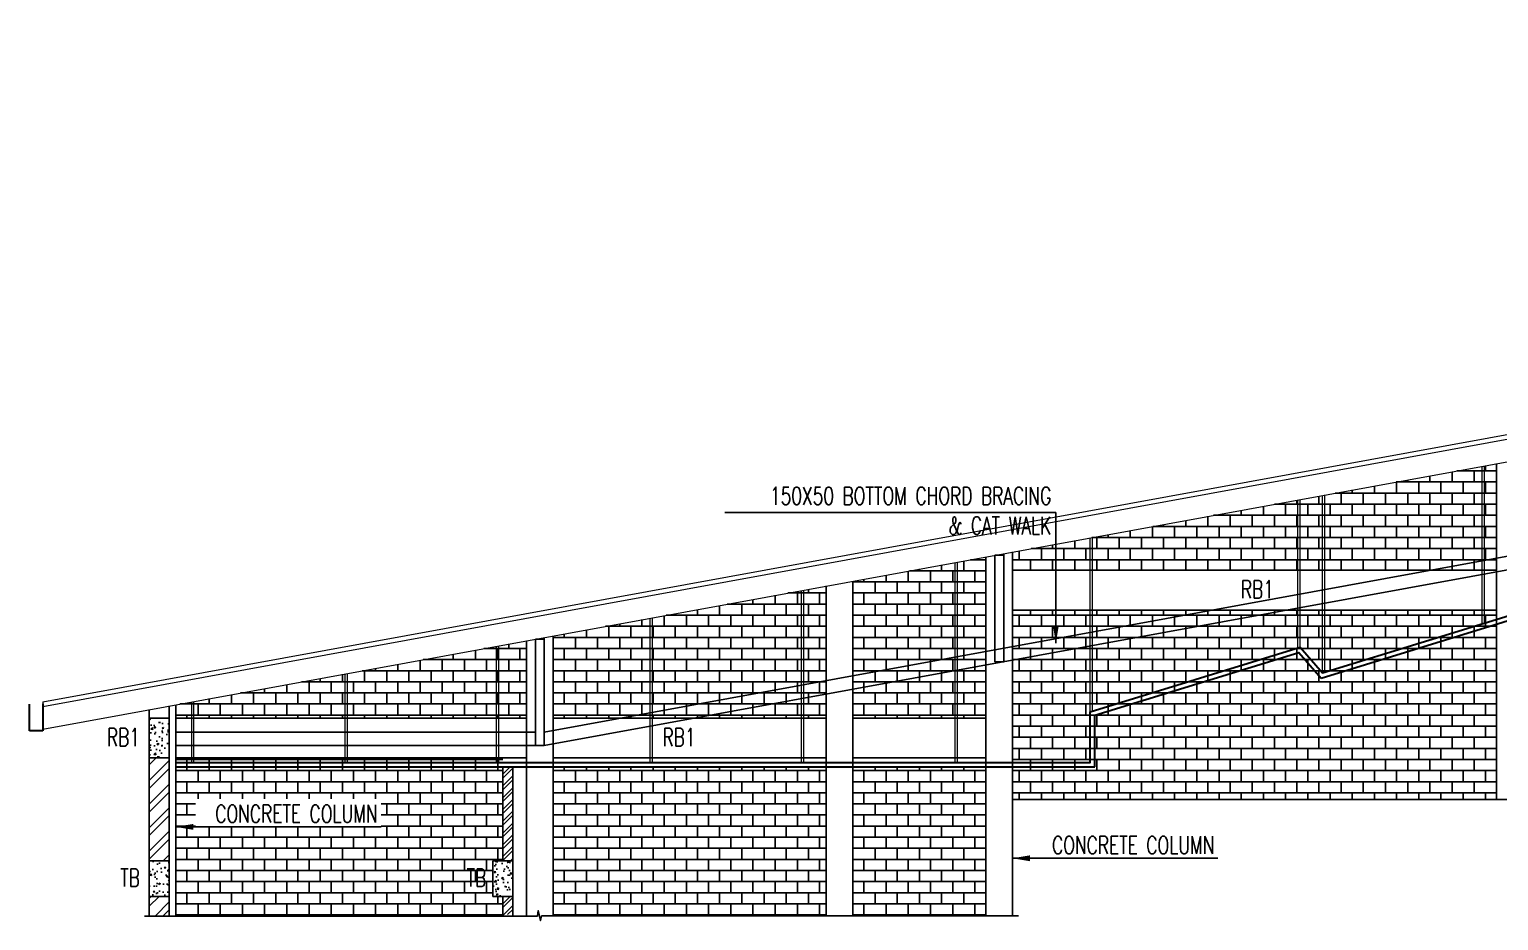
# Model space of a CAD drawing. Extents: x -95606 to 113309, y -42160 to -940.
# Drawn here: x -33066 to -32404, y -22516 to -22115 of the extents above; entities that cross this region are included whole.
import ezdxf

# ---------------------------------------------------------------- set-up
doc = ezdxf.new("R2010")
doc.units = 0
doc.header["$LTSCALE"] = 0.02
doc.header["$MEASUREMENT"] = 0
doc.linetypes.add('CENTER', pattern=[50.8, 31.75, -6.35, 6.35, -6.35])
doc.layers.get('0').update_dxf_attribs({"linetype": 'CONTINUOUS'})
for name, color, linetype in [('A-OL', 2, 'CONTINUOUS'), ('DIM', 7, 'CONTINUOUS'), ('DROP', 7, 'CONTINUOUS'), ('EXLINE', 33, 'CONTINUOUS'), ('S-SLB', 3, 'CONTINUOUS'), ('TEXT-2', 3, 'CONTINUOUS')]:
    doc.layers.add(name, color=color, linetype=linetype)
for name, color, linetype, lineweight in [('COL HATCH', 253, 'CONTINUOUS', 5), ('Hatch', 252, 'CONTINUOUS', 9), ('RBH DIMENSIONS', 8, 'CONTINUOUS', 15), ('RBH FURNISHING', 112, 'CONTINUOUS', 0), ('RBH WALL - 0.30', 7, 'CONTINUOUS', 30)]:
    doc.layers.add(name, color=color, linetype=linetype, lineweight=lineweight)
doc.styles.add('style5', font='romans.shx', dxfattribs={"width": 0.7, "height": 8})
doc.styles.add('style6', font='romans.shx', dxfattribs={"height": 8})
doc.dimstyles.new('TEXT-18', dxfattribs={"dimtxt": 8, "dimasz": 9, "dimexe": 6, "dimexo": 6, "dimgap": 3.125, "dimtad": 1, "dimdec": 1, "dimrnd": 0.5, "dimzin": 1, "dimdsep": 46, "dimlunit": 4, "dimtxsty": 'style6', "dimblk": 'OBLIQUE', "dimcen": 72.09, "dimclrd": 1, "dimclre": 1, "dimclrt": 4, "dimadec": 0, "dimazin": 0, "dimtfac": 1, "dimtdec": 1, "dimtofl": 0, "dimtmove": 0, "dimatfit": 3, "dimfxl": 1, "dimfrac": 2, "dimtolj": 1, "dimtzin": 0, "dimlwd": -1, "dimarcsym": 0})
pattern_1 = [(0, (-31705.146, -22188.517), (0, 5), []), (90, (-31705.146, -22188.517), (-10, 6e-16), [5, -5]), (90, (-31700.146, -22188.517), (-10, 6e-16), [-5, 5])]
pattern_2 = [(50, (0, 0), (7.1726018, -0.62752135), [0.75, -8.25]), (355, (0, 0), (-1.3875133, 7.5219213), [0.6, -6.6]), (100.451444, (0.598, -0.052), (5.7850885, 6.8943999), [0.6374019, -7.0114211]), (46.1842, (0, 2), (10.6724133, -1.6551928), [1.125, -12.375]), (96.635635, (0.889, 1.862), (9.3466195, 9.741186), [0.9561034, -10.5171376]), (351.184164, (0, 2), (9.3466195, 9.741186), [0.9, -9.9]), (21, (1, 1.5), (5.9690705, -4.0261889), [0.75, -8.25]), (326, (1, 1.5), (2.4331533, 7.2515005), [0.6, -6.6]), (71.451445, (1.4974, 1.1645), (8.4022238, 3.2253115), [0.6374019, -7.0114211]), (37.5, (0, 0), (0.12159855, 3.32893854), [0, -6.52, 0, -6.7, 0, -6.625]), (7.5, (0, 0), (2.63069537, 3.94411712), [0, -3.82, 0, -6.37, 0, -2.525]), (327.5, (-2.23, 0), (5.33822436, -0.22554872), [0, -2.5, 0, -7.8, 0, -10.35]), (317.5, (-3.23, 0), (5.8318617, 1.0010498), [0, -3.25, 0, -5.18, 0, -7.35])]

# ---------------------------------------------------------------- blocks, each defined once
blk = doc.blocks.new('_Oblique')
at = {"color": 0, "linetype": 'ByBlock', "lineweight": -2}
blk.add_line((-0.5, -0.5), (0.5, 0.5), dxfattribs=at)

msp = doc.modelspace()

# ---------------------------------------------------------------- hatches: boundary and pattern name
at = {"layer": 'COL HATCH', "lineweight": -2}
h = msp.add_hatch(dxfattribs=at)
h.set_pattern_fill('AR-CONC', color=253)
h.set_pattern_definition(pattern_2)
h.paths.add_polyline_path([(-33012.146, -22424.832), (-33003.146, -22424.832), (-33003.146, -22442.832), (-33012.146, -22442.832)])
h = msp.add_hatch(dxfattribs=at)
h.set_pattern_fill('AR-CONC', color=253)
h.set_pattern_definition(pattern_2)
h.paths.add_polyline_path([(-33012.146, -22489.153), (-33003.146, -22489.153), (-33003.146, -22505.153), (-33012.146, -22505.153)])
h = msp.add_hatch(dxfattribs=at)
h.set_pattern_fill('AR-CONC', color=253)
h.set_pattern_definition(pattern_2)
h.paths.add_polyline_path([(-32857.319, -22489.153), (-32848.319, -22489.153), (-32848.319, -22505.153), (-32857.319, -22505.153)])
at = {"layer": 'DROP', "linetype": 'CENTER', "lineweight": -2}
h = msp.add_hatch(dxfattribs=at)
h.set_pattern_fill('BRICK', color=253, scale=20)
h.set_pattern_definition(pattern_1)
h.paths.add_polyline_path([(-32405.146, -22358.226), (-32623.146, -22358.226), (-32623.146, -22350.036), (-32405.146, -22310.255)])
h = msp.add_hatch(dxfattribs=at)
h.set_pattern_fill('BRICK', color=253, scale=20)
h.set_pattern_definition(pattern_1)
h.paths.add_polyline_path([(-32635.146, -22424.832), (-32695.146, -22424.832), (-32695.146, -22363.175), (-32635.146, -22352.226)])
h = msp.add_hatch(dxfattribs=at)
h.set_pattern_fill('BRICK', color=253, scale=20)
h.set_pattern_definition(pattern_1)
h.paths.add_polyline_path([(-32707.146, -22424.832), (-32830.146, -22424.832), (-32830.146, -22387.81), (-32707.146, -22365.365)])
h = msp.add_hatch(dxfattribs=at)
h.set_pattern_fill('BRICK', color=253, scale=20)
h.set_pattern_definition(pattern_1)
h.paths.add_polyline_path([(-32623.146, -22376.226), (-32405.146, -22376.226), (-32405.146, -22461.526), (-32623.146, -22461.526)])
h = msp.add_hatch(dxfattribs=at)
h.set_pattern_fill('BRICK', color=253, scale=20)
h.set_pattern_definition(pattern_1)
h.paths.add_polyline_path([(-32842.146, -22424.832), (-33000.146, -22424.832), (-33000.146, -22418.832), (-32842.146, -22390)])
h = msp.add_hatch(dxfattribs=at)
h.set_pattern_fill('BRICK', color=253, scale=20)
h.set_pattern_definition(pattern_1)
h.paths.add_polyline_path([(-32991.301, -22473.859), (-32991.301, -22461.23), (-32907.717, -22461.23), (-32907.717, -22473.859)])
h.paths.add_polyline_path([(-32852.819, -22505.153), (-32857.319, -22505.153), (-32857.319, -22489.153), (-32852.819, -22489.153), (-32852.819, -22442.832), (-33000.146, -22442.832), (-33000.146, -22514.039), (-32852.819, -22514.039)])
h = msp.add_hatch(dxfattribs=at)
h.set_pattern_fill('BRICK', color=253, scale=20)
h.set_pattern_definition(pattern_1)
h.paths.add_polyline_path([(-32830.146, -22446.802), (-32707.146, -22446.802), (-32707.146, -22513.991), (-32830.146, -22513.991)])
h = msp.add_hatch(dxfattribs=at)
h.set_pattern_fill('BRICK', color=253, scale=20)
h.set_pattern_definition(pattern_1)
h.paths.add_polyline_path([(-32695.146, -22446.802), (-32635.146, -22446.802), (-32635.146, -22513.991), (-32695.146, -22513.991)])
at = {"layer": 'Hatch', "ltscale": 0.75}
h = msp.add_hatch(dxfattribs=at)
h.set_pattern_fill('ANSI32', color=256, scale=20)
h.set_pattern_definition([(45, (-402100.886, -527465.363), (-5.30330086, 5.30330086), []), (45, (-402097.3505, -527465.363), (-5.30330086, 5.30330086), [])])
h.paths.add_polyline_path([(-33012.146, -22489.153), (-33006.146, -22489.153), (-33006.146, -22442.832), (-33012.146, -22442.832)])
h.paths.add_polyline_path([(-33006.146, -22505.153), (-33012.146, -22505.153), (-33012.146, -22514.039), (-33006.146, -22514.039)])
h.paths.add_polyline_path([(-33006.146, -22489.153), (-33003.146, -22489.153), (-33003.146, -22505.153), (-33006.146, -22505.153), (-33006.146, -22513.991), (-33003.146, -22513.991), (-33003.146, -22442.701), (-33006.146, -22442.963)])
h = msp.add_hatch(dxfattribs=at)
h.set_pattern_fill('ANSI32', color=256, scale=10)
h.set_pattern_definition([(45, (-402118.559, -527475.059), (-2.65165043, 2.65165043), []), (45, (-402116.791, -527475.059), (-2.65165043, 2.65165043), [])])
h.paths.add_polyline_path([(-32852.819, -22489.153), (-32848.319, -22489.153), (-32848.319, -22505.153), (-32852.819, -22505.153), (-32852.819, -22513.566), (-32851.134, -22513.548), (-32851.134, -22512.259), (-32850.576, -22513.543), (-32848.319, -22513.518), (-32848.319, -22446.802), (-32852.819, -22446.802)])

# ---------------------------------------------------------------- linework, layer by layer
at = {"layer": 'A-OL', "color": 1}
for points in [[(-32623.146, -22461.526), (-32238.269, -22461.526), (-32237.801, -22458.53), (-32236.838, -22464.242), (-32236.35, -22461.478), (-31925.464, -22461.478)], [(-33014.28, -22514.039), (-32837.279, -22514.039), (-32836.87, -22511.54), (-32835.908, -22516.079), (-32835.385, -22513.991), (-32620.509, -22513.991)]]:
    msp.add_lwpolyline(points, dxfattribs=at)
at = {"layer": 'DROP', "linetype": 'CENTER', "lineweight": -2}
msp.add_lwpolyline([(-32842.146, -22514.039), (-32848.319, -22514.039), (-32848.319, -22446.802), (-32842.146, -22446.802)], close=True, dxfattribs=at)
at = {"layer": 'EXLINE', "lineweight": -2}
for p, q in [((-31717.146, -22227.338), (-32834.146, -22431.171)), ((-31717.146, -22233.437), (-32834.146, -22437.27)), ((-32405.146, -22461.526), (-32405.146, -22310.255)), ((-32635.146, -22514.039), (-32635.146, -22352.226)), ((-32623.146, -22513.991), (-32623.146, -22350.036)), ((-32623.146, -22358.226), (-32405.146, -22358.226)), ((-32707.146, -22514.039), (-32707.146, -22365.365)), ((-32695.146, -22513.991), (-32695.146, -22363.175)), ((-32623.146, -22376.226), (-32405.146, -22376.226)), ((-32830.146, -22513.991), (-32830.146, -22387.81)), ((-32842.146, -22514.039), (-32842.146, -22390)), ((-33003.146, -22513.991), (-33003.146, -22419.379)), ((-33000.146, -22513.991), (-33000.146, -22418.832)), ((-33012.146, -22514.039), (-33012.146, -22421.022)), ((-33000.146, -22424.832), (-32842.146, -22424.832)), ((-32830.146, -22424.832), (-32707.146, -22424.832)), ((-32695.146, -22424.832), (-32635.146, -22424.832)), ((-32838.146, -22431.171), (-33000.146, -22431.171)), ((-32838.146, -22437.27), (-33000.146, -22437.27)), ((-33000.146, -22442.832), (-32842.146, -22442.832)), ((-32852.819, -22489.153), (-32852.819, -22446.802)), ((-32848.319, -22513.991), (-32848.319, -22446.802)), ((-32830.146, -22442.832), (-32707.146, -22442.832)), ((-32695.146, -22442.832), (-32635.146, -22442.832)), ((-32852.819, -22514.039), (-32852.819, -22505.153))]:
    msp.add_line(p, q, dxfattribs=at)
at = {"layer": 'EXLINE'}
for points in [[(-33012.146, -22424.832), (-33003.146, -22424.832), (-33003.146, -22442.832), (-33012.146, -22442.832)], [(-33012.146, -22489.153), (-33003.146, -22489.153), (-33003.146, -22505.153), (-33012.146, -22505.153)], [(-32857.319, -22489.153), (-32848.319, -22489.153), (-32848.319, -22505.153), (-32857.319, -22505.153)]]:
    msp.add_lwpolyline(points, close=True, dxfattribs=at)
at = {"layer": 'RBH DIMENSIONS', "ltscale": 0.75}
for p, q in [((-32411.604, -22382.416), (-32411.604, -22311.433)), ((-32410.604, -22382.108), (-32410.604, -22311.251)), ((-32494.597, -22393.261), (-32494.597, -22326.578)), ((-32493.597, -22392.954), (-32493.597, -22326.396)), ((-32483.47, -22404.525), (-32483.47, -22324.548)), ((-32482.47, -22404.217), (-32482.47, -22324.365)), ((-32588.146, -22422.041), (-32588.146, -22343.649)), ((-32587.146, -22421.733), (-32587.146, -22343.467)), ((-32649.044, -22444.802), (-32649.044, -22354.762)), ((-32648.044, -22444.802), (-32648.044, -22354.579)), ((-32718.233, -22444.802), (-32718.233, -22367.388)), ((-32717.233, -22444.802), (-32717.233, -22367.205)), ((-32786.421, -22444.802), (-32786.421, -22379.831)), ((-32785.421, -22444.802), (-32785.421, -22379.648)), ((-32855.61, -22444.802), (-32855.61, -22392.457)), ((-32854.61, -22444.802), (-32854.61, -22392.274)), ((-32923.799, -22444.802), (-32923.799, -22404.9)), ((-32922.799, -22444.802), (-32922.799, -22404.717)), ((-32992.988, -22444.802), (-32992.988, -22417.526)), ((-32991.988, -22444.802), (-32991.988, -22417.343))]:
    msp.add_line(p, q, dxfattribs=at)
at = {"layer": 'RBH FURNISHING', "ltscale": 0.75}
for p, q in [((-33060.146, -22417.583), (-31400.146, -22114.662)), ((-33060.146, -22419.616), (-31400.146, -22116.695)), ((-33060.146, -22429.781), (-31400.146, -22126.86)), ((-33060.146, -22417.583), (-33060.146, -22429.781))]:
    msp.add_line(p, q, dxfattribs=at)
at = {"layer": 'RBH WALL - 0.30', "ltscale": 0.75}
for p, q in [((-33066.146, -22430.533), (-33066.146, -22418.645)), ((-33060.146, -22418.488), (-33060.146, -22430.533)), ((-33060.146, -22430.533), (-33066.146, -22430.533)), ((-33000.146, -22446.802), (-32586.146, -22446.802))]:
    msp.add_line(p, q, dxfattribs=at)
for points in [[(-33000.146, -22444.802), (-32588.146, -22444.802), (-32588.146, -22422.041), (-32493.597, -22392.954), (-32483.47, -22404.525), (-32339.738, -22360.308), (-32328.758, -22372.854)], [(-32484.121, -22406.817), (-32340.389, -22362.6), (-32330.263, -22374.171)], [(-32586.146, -22446.802), (-32586.146, -22423.518), (-32494.248, -22395.247), (-32484.121, -22406.817)]]:
    msp.add_lwpolyline(points, dxfattribs=at)
at = {"layer": 'S-SLB'}
for p, q in [((-32631.146, -22351.496), (-32631.146, -22399.496)), ((-32631.146, -22351.496), (-32627.146, -22351.496)), ((-32627.146, -22350.766), (-32627.146, -22399.496)), ((-32838.146, -22389.27), (-32838.146, -22437.27)), ((-32838.146, -22389.27), (-32834.146, -22389.27)), ((-32834.146, -22388.54), (-32834.146, -22437.27)), ((-32631.146, -22399.496), (-32627.146, -22399.496)), ((-32838.146, -22437.27), (-32834.146, -22437.27))]:
    msp.add_line(p, q, dxfattribs=at)

# ---------------------------------------------------------------- texts
at = {"layer": 'TEXT-2', "char_height": 8, "attachment_point": 3, "style": 'style5'}
for s, width, insert in [('150X50 BOTTOM CHORD BRACING \\P& CAT WALK', 144.94881, (-32605.71, -22320.813)), ('RB1', 104.19387, (-32505.443, -22362.853)), ('RB1', 104.19387, (-33016.339, -22429.459)), ('RB1', 104.19387, (-32765.991, -22429.459)), ('CONCRETE COLUMN', 104.19387, (-32909.182, -22463.936)), ('CONCRETE COLUMN', 104.19387, (-32532.182, -22478.077)), ('TB', 104.19387, (-33016.339, -22492.784)), ('TB', 104.19387, (-32860.3, -22492.784))]:
    msp.add_mtext_dynamic_manual_height_columns(s, width=width, gutter_width=16, heights=[0], dxfattribs=dict(at, insert=insert))

# ---------------------------------------------------------------- leaders
at = {"layer": 'DIM'}
for points in [[(-32603.66, -22391.151), (-32603.66, -22332.228), (-32752.837, -22332.228)], [(-33000.338, -22473.859), (-32907.717, -22473.859)], [(-32623.338, -22488), (-32530.717, -22488)]]:
    msp.add_leader(points, dimstyle='TEXT-18', override={"dimasz": 8, "dimtad": 0}, dxfattribs=at)

doc.saveas('drawing.dxf')
